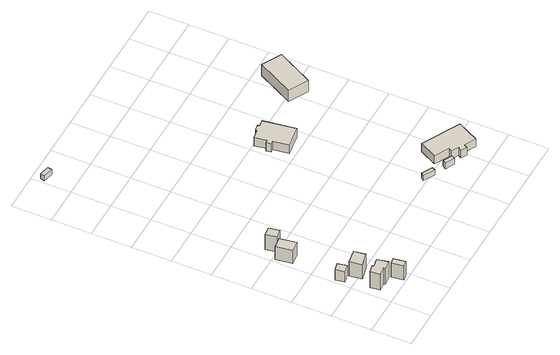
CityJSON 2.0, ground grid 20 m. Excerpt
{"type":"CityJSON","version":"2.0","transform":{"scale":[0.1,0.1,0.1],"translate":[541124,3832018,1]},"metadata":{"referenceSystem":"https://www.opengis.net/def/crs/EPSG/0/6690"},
"CityObjects":{
"building1":{"type":"Building","attributes":{"計測周辺長":30.08,"1/2500図郭":84,"区名":"大正区","町丁目名称":"船町２丁目","街区番号":1,"class":"3001","usage":"441","measuredHeight":9.9,"storeysAboveGround":1,"BuildingDetailAttribute.buildingRoofEdgeArea":47.38,"BuildingDetailAttribute.buildingStructureType":"610","BuildingDetailAttribute.buildingStructureOrgType":"2","BuildingDetailAttribute.detailedUsage":"1520","BuildingDetailAttribute.specifiedBuildingCoverageRate":0.6,"BuildingDetailAttribute.surveyYear":2017,"BuildingTsunamiRiskAttribute.description":"1","BuildingTsunamiRiskAttribute.rank":"2","BuildingTsunamiRiskAttribute.depth":0.78,"BuildingHighTideRiskAttribute.description":"1","BuildingHighTideRiskAttribute.rank":"3","BuildingHighTideRiskAttribute.depth":3.36,"BuildingIDAttribute.prefecture":"27","BuildingIDAttribute.city":"27108"},"geometry":[{"type":"Solid","lod":"1","boundaries":[[[[0,1,2,3,4,5,6,7]],[[6,8,9,7]],[[5,10,8,6]],[[4,11,10,5]],[[3,12,11,4]],[[2,13,12,3]],[[1,14,13,2]],[[0,15,14,1]],[[7,9,15,0]],[[8,10,11,12,13,14,15,9]]]]}]},
"building2":{"type":"Building","attributes":{"計測周辺長":18.05,"1/2500図郭":84,"区名":"大正区","町丁目名称":"船町２丁目","街区番号":1,"class":"3001","usage":"441","measuredHeight":6.5,"storeysAboveGround":1,"BuildingDetailAttribute.buildingRoofEdgeArea":20.25,"BuildingDetailAttribute.buildingStructureType":"610","BuildingDetailAttribute.buildingStructureOrgType":"2","BuildingDetailAttribute.detailedUsage":"1520","BuildingDetailAttribute.specifiedBuildingCoverageRate":0.6,"BuildingDetailAttribute.surveyYear":2017,"BuildingTsunamiRiskAttribute.description":"1","BuildingTsunamiRiskAttribute.rank":"2","BuildingTsunamiRiskAttribute.depth":0.84,"BuildingHighTideRiskAttribute.description":"1","BuildingHighTideRiskAttribute.rank":"3","BuildingHighTideRiskAttribute.depth":3.42,"BuildingIDAttribute.prefecture":"27","BuildingIDAttribute.city":"27108"},"geometry":[{"type":"Solid","lod":"1","boundaries":[[[[16,17,18,19]],[[18,20,21,19]],[[17,22,20,18]],[[16,23,22,17]],[[19,21,23,16]],[[20,22,23,21]]]]}]},
"building3":{"type":"Building","attributes":{"計測周辺長":26.32,"1/2500図郭":84,"区名":"大正区","町丁目名称":"船町２丁目","街区番号":1,"class":"3001","usage":"441","measuredHeight":8.9,"storeysAboveGround":2,"BuildingDetailAttribute.buildingRoofEdgeArea":42.94,"BuildingDetailAttribute.buildingStructureType":"610","BuildingDetailAttribute.buildingStructureOrgType":"2","BuildingDetailAttribute.detailedUsage":"1520","BuildingDetailAttribute.specifiedBuildingCoverageRate":0.6,"BuildingDetailAttribute.surveyYear":2017,"BuildingTsunamiRiskAttribute.description":"1","BuildingTsunamiRiskAttribute.rank":"2","BuildingTsunamiRiskAttribute.depth":0.84,"BuildingHighTideRiskAttribute.description":"1","BuildingHighTideRiskAttribute.rank":"3","BuildingHighTideRiskAttribute.depth":3.42,"BuildingIDAttribute.prefecture":"27","BuildingIDAttribute.city":"27108"},"geometry":[{"type":"Solid","lod":"1","boundaries":[[[[24,25,26,27]],[[26,28,29,27]],[[25,30,28,26]],[[24,31,30,25]],[[27,29,31,24]],[[28,30,31,29]]]]}]},
"building4":{"type":"Building","attributes":{"計測周辺長":18.18,"1/2500図郭":84,"区名":"大正区","町丁目名称":"船町２丁目","街区番号":1,"class":"3001","usage":"441","measuredHeight":8.9,"storeysAboveGround":1,"BuildingDetailAttribute.buildingRoofEdgeArea":18.38,"BuildingDetailAttribute.buildingStructureType":"610","BuildingDetailAttribute.buildingStructureOrgType":"2","BuildingDetailAttribute.detailedUsage":"1520","BuildingDetailAttribute.specifiedBuildingCoverageRate":0.6,"BuildingDetailAttribute.surveyYear":2017,"BuildingTsunamiRiskAttribute.description":"1","BuildingTsunamiRiskAttribute.rank":"2","BuildingTsunamiRiskAttribute.depth":1.2,"BuildingHighTideRiskAttribute.description":"1","BuildingHighTideRiskAttribute.rank":"3","BuildingHighTideRiskAttribute.depth":3.78,"BuildingIDAttribute.prefecture":"27","BuildingIDAttribute.city":"27108"},"geometry":[{"type":"Solid","lod":"1","boundaries":[[[[32,33,34,35]],[[34,36,37,35]],[[33,38,36,34]],[[32,39,38,33]],[[35,37,39,32]],[[36,38,39,37]]]]}]},
"building5":{"type":"Building","attributes":{"計測周辺長":27.79,"1/2500図郭":84,"区名":"大正区","町丁目名称":"船町２丁目","街区番号":1,"class":"3001","usage":"441","measuredHeight":8.2,"storeysAboveGround":2,"BuildingDetailAttribute.buildingRoofEdgeArea":46.31,"BuildingDetailAttribute.buildingStructureType":"610","BuildingDetailAttribute.buildingStructureOrgType":"2","BuildingDetailAttribute.detailedUsage":"1520","BuildingDetailAttribute.specifiedBuildingCoverageRate":0.6,"BuildingDetailAttribute.surveyYear":2017,"BuildingTsunamiRiskAttribute.description":"1","BuildingTsunamiRiskAttribute.rank":"2","BuildingTsunamiRiskAttribute.depth":0.77,"BuildingHighTideRiskAttribute.description":"1","BuildingHighTideRiskAttribute.rank":"3","BuildingHighTideRiskAttribute.depth":3.35,"BuildingIDAttribute.prefecture":"27","BuildingIDAttribute.city":"27108"},"geometry":[{"type":"Solid","lod":"1","boundaries":[[[[40,41,42,43]],[[42,44,45,43]],[[41,46,44,42]],[[40,47,46,41]],[[43,45,47,40]],[[44,46,47,45]]]]}]},
"building6":{"type":"Building","attributes":{"計測周辺長":20.44,"1/2500図郭":84,"区名":"大正区","町丁目名称":"船町２丁目","街区番号":1,"class":"3001","usage":"441","measuredHeight":9.2,"storeysAboveGround":1,"BuildingDetailAttribute.buildingRoofEdgeArea":25.78,"BuildingDetailAttribute.buildingStructureType":"610","BuildingDetailAttribute.buildingStructureOrgType":"2","BuildingDetailAttribute.detailedUsage":"1520","BuildingDetailAttribute.specifiedBuildingCoverageRate":0.6,"BuildingDetailAttribute.surveyYear":2017,"BuildingTsunamiRiskAttribute.description":"1","BuildingTsunamiRiskAttribute.rank":"2","BuildingTsunamiRiskAttribute.depth":0.72,"BuildingHighTideRiskAttribute.description":"1","BuildingHighTideRiskAttribute.rank":"3","BuildingHighTideRiskAttribute.depth":3.3,"BuildingIDAttribute.prefecture":"27","BuildingIDAttribute.city":"27108"},"geometry":[{"type":"Solid","lod":"1","boundaries":[[[[48,49,50,51]],[[50,52,53,51]],[[49,54,52,50]],[[48,55,54,49]],[[51,53,55,48]],[[52,54,55,53]]]]}]},
"building7":{"type":"Building","attributes":{"class":"3001","BuildingDetailAttribute.specifiedBuildingCoverageRate":0.6,"BuildingDetailAttribute.surveyYear":2017,"BuildingTsunamiRiskAttribute.description":"1","BuildingTsunamiRiskAttribute.rank":"1","BuildingTsunamiRiskAttribute.depth":0.38,"BuildingHighTideRiskAttribute.description":"1","BuildingHighTideRiskAttribute.rank":"2","BuildingHighTideRiskAttribute.depth":2.93,"BuildingIDAttribute.prefecture":"27","BuildingIDAttribute.city":"27108"},"geometry":[{"type":"Solid","lod":"1","boundaries":[[[[56,57,58,59]],[[58,60,61,59]],[[57,62,60,58]],[[56,63,62,57]],[[59,61,63,56]],[[60,62,63,61]]]]}]},
"building8":{"type":"Building","attributes":{"class":"3001","measuredHeight":3.1,"BuildingDetailAttribute.specifiedBuildingCoverageRate":0.6,"BuildingDetailAttribute.surveyYear":2017,"BuildingTsunamiRiskAttribute.description":"1","BuildingTsunamiRiskAttribute.rank":"2","BuildingTsunamiRiskAttribute.depth":1.4,"BuildingHighTideRiskAttribute.description":"1","BuildingHighTideRiskAttribute.rank":"3","BuildingHighTideRiskAttribute.depth":3.99,"BuildingIDAttribute.prefecture":"27","BuildingIDAttribute.city":"27108"},"geometry":[{"type":"Solid","lod":"1","boundaries":[[[[64,65,66,67]],[[66,68,69,67]],[[65,70,68,66]],[[64,71,70,65]],[[67,69,71,64]],[[68,70,71,69]]]]}]},
"building9":{"type":"Building","attributes":{"class":"3001","measuredHeight":3.5,"BuildingDetailAttribute.specifiedBuildingCoverageRate":0.6,"BuildingDetailAttribute.surveyYear":2017,"BuildingTsunamiRiskAttribute.description":"1","BuildingTsunamiRiskAttribute.rank":"2","BuildingTsunamiRiskAttribute.depth":1.04,"BuildingHighTideRiskAttribute.description":"1","BuildingHighTideRiskAttribute.rank":"3","BuildingHighTideRiskAttribute.depth":3.64,"BuildingIDAttribute.prefecture":"27","BuildingIDAttribute.city":"27108"},"geometry":[{"type":"Solid","lod":"1","boundaries":[[[[72,73,74,75]],[[74,76,77,75]],[[73,78,76,74]],[[72,79,78,73]],[[75,77,79,72]],[[76,78,79,77]]]]}]},
"building10":{"type":"Building","attributes":{"class":"3001","measuredHeight":5.3,"BuildingDetailAttribute.specifiedBuildingCoverageRate":0.6,"BuildingDetailAttribute.surveyYear":2017,"BuildingTsunamiRiskAttribute.description":"1","BuildingTsunamiRiskAttribute.rank":"2","BuildingTsunamiRiskAttribute.depth":1.06,"BuildingHighTideRiskAttribute.description":"1","BuildingHighTideRiskAttribute.rank":"3","BuildingHighTideRiskAttribute.depth":3.65,"BuildingIDAttribute.prefecture":"27","BuildingIDAttribute.city":"27108"},"geometry":[{"type":"Solid","lod":"1","boundaries":[[[[80,81,82,83,84,85,86,87,88,89,90,91]],[[90,92,93,91]],[[89,94,92,90]],[[88,95,94,89]],[[87,96,95,88]],[[86,97,96,87]],[[85,98,97,86]],[[84,99,98,85]],[[83,100,99,84]],[[82,101,100,83]],[[81,102,101,82]],[[80,103,102,81]],[[91,93,103,80]],[[92,94,95,96,97,98,99,100,101,102,103,93]]]]}]},
"building11":{"type":"Building","attributes":{"class":"3001","measuredHeight":4.8,"BuildingDetailAttribute.specifiedBuildingCoverageRate":0.6,"BuildingDetailAttribute.surveyYear":2017,"BuildingTsunamiRiskAttribute.description":"1","BuildingTsunamiRiskAttribute.rank":"2","BuildingTsunamiRiskAttribute.depth":1.44,"BuildingHighTideRiskAttribute.description":"1","BuildingHighTideRiskAttribute.rank":"3","BuildingHighTideRiskAttribute.depth":4.03,"BuildingIDAttribute.prefecture":"27","BuildingIDAttribute.city":"27108"},"geometry":[{"type":"Solid","lod":"1","boundaries":[[[[104,105,106,107,108,109,110,111,112,113]],[[112,114,115,113]],[[111,116,114,112]],[[110,117,116,111]],[[109,118,117,110]],[[108,119,118,109]],[[107,120,119,108]],[[106,121,120,107]],[[105,122,121,106]],[[104,123,122,105]],[[113,115,123,104]],[[114,116,117,118,119,120,121,122,123,115]]]]}]},
"building12":{"type":"Building","attributes":{"class":"3001","measuredHeight":6.8,"BuildingDetailAttribute.specifiedBuildingCoverageRate":0.6,"BuildingDetailAttribute.surveyYear":2017,"BuildingTsunamiRiskAttribute.description":"1","BuildingTsunamiRiskAttribute.rank":"2","BuildingTsunamiRiskAttribute.depth":0.85,"BuildingHighTideRiskAttribute.description":"1","BuildingHighTideRiskAttribute.rank":"3","BuildingHighTideRiskAttribute.depth":3.41,"BuildingIDAttribute.prefecture":"27","BuildingIDAttribute.city":"27108"},"geometry":[{"type":"Solid","lod":"1","boundaries":[[[[124,125,126,127]],[[126,128,129,127]],[[125,130,128,126]],[[124,131,130,125]],[[127,129,131,124]],[[128,130,131,129]]]]}]}
},
"vertices":[
[83,79,20],[41,73,20],[35,123,20],[75,131,20],[75,123,20],[120,131,20],[131,74,20],[86,69,20],[131,74,119],[86,69,119],[120,131,119],[75,123,119],[75,131,119],[35,123,119],[41,73,119],[83,79,119],
[9,285,21],[49,293,21],[59,246,21],[17,238,21],[59,246,85],[17,238,85],[49,293,85],[9,285,85],
[62,241,19],[131,251,19],[139,194,19],[70,178,19],[139,194,108],[70,178,108],[131,251,108],[62,241,108],
[138,67,19],[168,72,19],[176,12,19],[146,7,19],[176,12,108],[146,7,108],[168,72,108],[138,67,108],
[8,583,20],[63,591,20],[76,508,20],[21,500,20],[76,508,102],[21,500,102],[63,591,102],[8,583,102],
[47,653,21],[92,658,21],[100,604,21],[56,596,21],[100,604,114],[56,596,114],[92,658,114],[47,653,114],
[5,1736,21],[10,1758,21],[61,1746,21],[56,1724,21],[61,1746,51],[56,1724,51],[10,1758,51],[5,1736,51],
[765,213,14],[774,229,14],[828,199,14],[820,184,14],[828,199,45],[820,184,45],[774,229,45],[765,213,45],
[875,157,15],[885,176,15],[930,153,15],[919,134,15],[930,153,50],[919,134,50],[885,176,50],[875,157,50],
[647,911,10],[631,908,10],[627,934,10],[641,936,10],[631,997,10],[680,1005,10],[679,1013,10],[710,1018,10],[712,1007,10],[745,1012,10],[770,848,10],[659,831,10],[770,848,62],[659,831,62],[745,1012,62],[712,1007,62],[710,1018,62],[679,1013,62],[680,1005,62],[631,997,62],[641,936,62],[627,934,62],[631,908,62],[647,911,62],
[1006,128,14],[997,110,14],[968,125,14],[979,145,14],[945,163,14],[954,180,14],[882,217,14],[928,305,14],[1119,206,14],[1063,99,14],[1119,206,62],[1063,99,62],[928,305,62],[882,217,62],[954,180,62],[945,163,62],[979,145,62],[968,125,62],[997,110,62],[1006,128,62],
[951,981,15],[1049,1164,15],[1147,1112,15],[1050,929,15],[1147,1112,83],[1050,929,83],[1049,1164,83],[951,981,83]
]}
